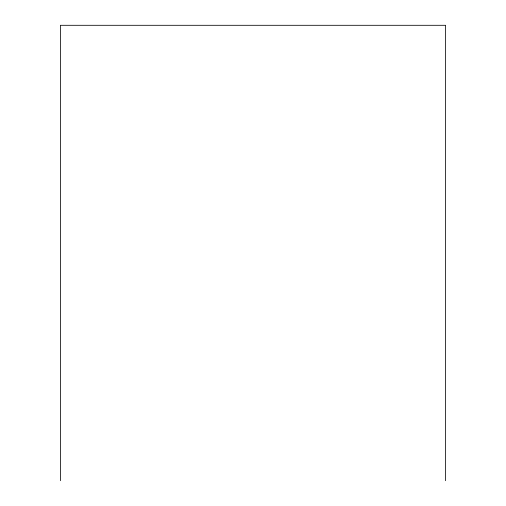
<?xml version="1.0" encoding="UTF-8"?>
<svg xmlns="http://www.w3.org/2000/svg" width="506" height="506" viewBox="0 0 506 506"><rect width="100%" height="100%" fill="white"/><g stroke="black" fill="none" stroke-linecap="round" stroke-linejoin="round"><path stroke-width="0.76" d="M445.609 480.7L445.609 25.3L60.391 25.3L60.391 480.7"/></g></svg>
